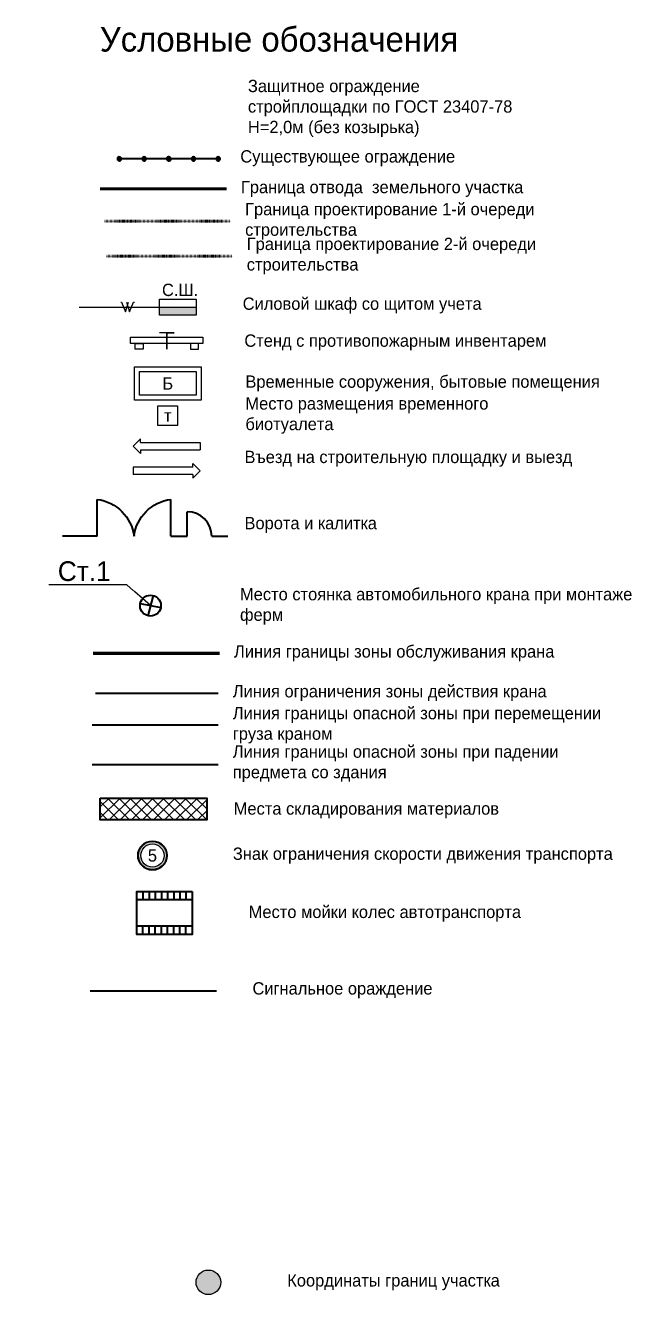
# Model space of a CAD drawing. Header units: millimetres. Extents: x 172667 to 1873135, y -274708 to 168495.
# Drawn here: x 1436500 to 1498110, y -274708 to -145758 of the extents above; entities that cross this region are included whole.
import ezdxf
from ezdxf import colors
from ezdxf.entities.mleader import LeaderData, LeaderLine
from ezdxf.enums import TextEntityAlignment as Align
from ezdxf.math import Vec2, Vec3

# ---------------------------------------------------------------- set-up
doc = ezdxf.new("R2010")
doc.units = ezdxf.units.MM
for name, pattern in [('05.Ограждение стройплощадки', [8.0002, 3, -0.0001, -0.0001, 3, -2]), ('CONTINOUS', [0]), ('линия_сгиба', [1.25, 0.5, -0.25, 0, -0.25, 0, -0.25])]:
    doc.linetypes.add(name, pattern=pattern)
for name, color, linetype, lineweight in [('002 ОГРАЖДЕНИЕ', 82, '05.Ограждение стройплощадки', 40), ('005 ДОРОГА', 32, 'Continuous', 50), ('007 СКЛАД', 202, 'Continuous', 40), ('009 ЭНЕРГИЯ', 12, '07.Энергоснабжение', 25), ('010 ОГР.ДЕЙСТВ.', 3, '04.Линия ограничения', 40), ('011 ОП.ЗОНА.КРАН', 1, '02.Опасная зона кран', 40), ('012 ОП.ЗОНА.ЗДАНИЕ', 171, '01.Опасная зона здание', 40), ('017 ОТВОД', 7, '13.Граница отвода', 70)]:
    doc.layers.add(name, color=color, linetype=linetype, lineweight=lineweight)
doc.layers.add('_ТОПО', color=253, linetype='Continuous')
doc.layers.add('для геологии', color=7, linetype='Continuous')
doc.styles.get("Standard").update_dxf_attribs({"font": '', "height": 500})
doc.styles.get('Standard').set_extended_font_data('T-FLEX Type A')
doc.linetypes.add('01.Опасная зона здание', pattern='A,1,-2,10,-0.05,[1,линии ППР.shx,S=0.2,R=180,X=0,Y=-1],-0.05,10,-2', length=25.1)
doc.linetypes.add('02.Опасная зона кран', pattern='A,1,-2,10,-0.05,[3,линии ППР.shx,S=0.2,R=180,X=0,Y=-1],-0.05,10,-2', length=25.1)
doc.linetypes.add('04.Линия ограничения', pattern='A,20,[4,линии ППР.shx,S=1.25,R=135,X=1.25,Y=0],-2.5', length=22.5)
doc.linetypes.add('07.Энергоснабжение', pattern='A,25,-1,[9,SHAPES,S=0.004,R=0,X=0,Y=0],-1', length=27)
doc.linetypes.add('12.Сигнальное ограждение', pattern='A,10,[15,SHAPES,S=0.01,R=0,X=0,Y=0],-0.5', length=10.5)
doc.linetypes.add('13.Граница отвода', pattern='A,20,[14,SHAPES,S=0.01,R=0,X=0,Y=0],-2.5', length=22.5)

# ---------------------------------------------------------------- blocks, each defined once
blk = doc.blocks.new('стент с противопожарным инвентарем')
at = {"lineweight": 30, "ltscale": 100}
blk.add_lwpolyline([(0, 667), (0, 0), (0, 667), (300, 667), (-300, 667)], dxfattribs=at)
for points in [[(-1471, 494), (1471, 494), (1471, 230), (-1471, 230)], [(-1289, 230), (-960, 230), (-960, 0), (-1289, 0)], [(1289, 230), (960, 230), (960, 0), (1289, 0)]]:
    blk.add_lwpolyline(points, close=True, dxfattribs=at)
blk = doc.blocks.new('въезд')
at = {"layer": '005 ДОРОГА', "lineweight": 25, "ltscale": 200}
for p, q in [((-1362, 0), (-1062, 300)), ((-1362, 0), (-1062, -300)), ((-1062, 150), (-1062, 300)), ((-1062, 150), (1362, 150)), ((1362, 150), (1362, -150)), ((-1062, -150), (1362, -150)), ((-1062, -150), (-1062, -300))]:
    blk.add_line(p, q, dxfattribs=at)
blk = doc.blocks.new('ворота')
at = {"layer": '002 ОГРАЖДЕНИЕ', "linetype": 'ByBlock', "ltscale": 200}
for p, q in [((-3000, 0), (-3000, 3000)), ((3000, 0), (3000, 3000))]:
    blk.add_line(p, q, dxfattribs=at)
for centre, start, end in [((-3414, -414), 6.91291, 83.08709), ((3414, -414), 96.91291, 173.08709)]:
    blk.add_arc(centre, 3439, start, end, dxfattribs=at)
blk = doc.blocks.new('калитка')
at = {"layer": '002 ОГРАЖДЕНИЕ', "linetype": 'ByBlock'}
blk.add_line((-500, 0), (-500, 1000), dxfattribs=at)
blk.add_arc((-500, 0), 1000, 0, 90, dxfattribs=at)
blk = doc.blocks.new('С.Ш.')
at = {"layer": '009 ЭНЕРГИЯ', "ltscale": 100}
blk.add_hatch(color=256, dxfattribs=at).paths.add_polyline_path([(1500, 0), (1500, 325), (0, 325), (0, 0)])
at = {"layer": '009 ЭНЕРГИЯ', "lineweight": 30, "ltscale": 400}
blk.add_line((0, 325), (1500, 325), dxfattribs=at)
blk.add_lwpolyline([(0, 650), (1500, 650), (1500, 0), (0, 0)], close=True, dxfattribs=at)
blk = doc.blocks.new('точка')
at = {"layer": '017 ОТВОД', "linetype": 'ByBlock', "lineweight": 30, "ltscale": 50}
h = blk.add_hatch(color=0, dxfattribs=at)
edge = h.paths.add_edge_path()
edge.add_arc((0, 0), 500, 0, 360)
at = {"layer": '017 ОТВОД', "color": 0, "linetype": 'ByBlock', "lineweight": 30, "ltscale": 50}
blk.add_circle((0, 0), 500, dxfattribs=at)
blk = doc.blocks.new('огр.скорости')
at = {"ltscale": 200}
h = blk.add_hatch(color=20, dxfattribs=at)
h.paths.add_polyline_path([(-570, 0, 0.214798), (-378, -427), (-197, -427, -0.292358), (-470, 0, -1), (470, 0, -0.291644), (198, -426), (379, -426, 0.21411), (570, 0, 1)])
h.paths.add_polyline_path([(379, -426), (198, -426, -0.220675), (-197, -427), (-378, -427, 0.379706)])
for radius in [600, 570, 470]:
    blk.add_circle((0, 0), radius, dxfattribs=at)
blk.add_text('5', height=500, dxfattribs=at).set_placement((0, 0), align=Align.MIDDLE)
blk = doc.blocks.new('пункт мойки колес')
at = {"layer": '005 ДОРОГА', "lineweight": 40, "ltscale": 200}
for p, q in [((-1075, 2250), (-1075, -2250)), ((1075, 2250), (1075, -2250)), ((-1750, 1750), (-1075, 1750)), ((-1750, 1250), (-1075, 1250)), ((1750, 1750), (1075, 1750)), ((1750, 1250), (1075, 1250)), ((-1750, 750), (-1075, 750)), ((-1750, 250), (-1075, 250)), ((1750, 750), (1075, 750)), ((1750, 250), (1075, 250)), ((-1750, -250), (-1075, -250)), ((-1750, -750), (-1075, -750)), ((1750, -250), (1075, -250)), ((1750, -750), (1075, -750)), ((-1750, -1250), (-1075, -1250)), ((-1750, -1750), (-1075, -1750)), ((1750, -1250), (1075, -1250)), ((1750, -1750), (1075, -1750))]:
    blk.add_line(p, q, dxfattribs=at)
blk.add_lwpolyline([(-1750, 2250), (1750, 2250), (1750, -2250), (-1750, -2250)], close=True, dxfattribs=at)
blk = doc.blocks.new('_None')

msp = doc.modelspace()

# ---------------------------------------------------------------- hatches: boundary and pattern name
at = {"layer": '007 СКЛАД', "lineweight": 25, "ltscale": 200}
h = msp.add_hatch(dxfattribs=at)
h.set_pattern_fill('ANSI37', color=256, scale=250, style=0)
h.set_pattern_definition([(45, (-292187.6, 146669.2), (-561.266, 561.266), []), (135, (-292187.6, 146669.2), (-561.266, -561.266), [])])
h.paths.add_polyline_path([(1444101.4, -224254.8), (1444101.4, -226479.3), (1454924.9, -226479.3), (1454924.9, -224254.8)], flags=0)
at = {"layer": '_ТОПО', "linetype": 'ByBlock', "lineweight": 40}
for points in [[(1446053.5, -159521.2), (1446152.6, -159493), (1446225.2, -159415.7), (1446246.9, -159314.9), (1446218.7, -159215.8), (1446141.4, -159143.2), (1446040.6, -159121.4), (1445941.5, -159149.6), (1445868.9, -159227), (1445847.2, -159327.7), (1445875.3, -159426.9), (1445952.7, -159499.4)], [(1448574.6, -159515.3), (1448673.7, -159487.1), (1448746.3, -159409.7), (1448768.1, -159309), (1448739.9, -159209.8), (1448662.5, -159137.3), (1448561.7, -159115.5), (1448462.6, -159143.7), (1448390, -159221.1), (1448368.3, -159321.8), (1448396.5, -159421), (1448473.8, -159493.5)], [(1451063.9, -159521.2), (1451163, -159493), (1451235.6, -159415.7), (1451257.3, -159314.9), (1451229.2, -159215.8), (1451151.8, -159143.2), (1451051, -159121.4), (1450951.9, -159149.6), (1450879.3, -159227), (1450857.6, -159327.7), (1450885.8, -159426.9), (1450963.1, -159499.4)], [(1451095.7, -159509.4), (1451199.8, -159481), (1451267.4, -159403.8), (1451294.2, -159302.9), (1451261, -159203.9), (1451188.6, -159131.2), (1451082.8, -159109.6), (1450983.7, -159137.8), (1450916.1, -159215), (1450889.4, -159315.9), (1450922.6, -159414.9), (1450994.9, -159487.6)], [(1453585, -159515.3), (1453684.1, -159487.1), (1453756.7, -159409.7), (1453778.5, -159309), (1453750.3, -159209.8), (1453672.9, -159137.3), (1453572.1, -159115.5), (1453473, -159143.7), (1453400.4, -159221.1), (1453378.7, -159321.8), (1453406.9, -159421), (1453484.2, -159493.5)], [(1456106.1, -159509.4), (1456210.2, -159481), (1456277.8, -159403.8), (1456304.6, -159302.9), (1456271.4, -159203.9), (1456199, -159131.2), (1456093.3, -159109.6), (1455994.1, -159137.8), (1455926.5, -159215), (1455899.8, -159315.9), (1455933, -159414.9), (1456005.3, -159487.6)]]:
    msp.add_hatch(color=7, dxfattribs=at).paths.add_polyline_path(points)

# ---------------------------------------------------------------- linework, layer by layer
msp.add_line((1446033.5, -159301.4), (1453703.7, -159301.4))
at = {"lineweight": 40}
for p, q in [((1449485.8, -203679.3), (1448943.4, -205738.7)), ((1448170.1, -204502.3), (1450259, -204915.8))]:
    msp.add_line(p, q, dxfattribs=at)
at = {"color": 6, "lineweight": 70}
msp.add_line((1443400.9, -209549.8), (1456225.4, -209549.8), dxfattribs=at)
at = {"ltscale": 500}
for points in [[(1446184.2, -173874.9), (1446282.7, -173874.9), (1446682.2, -174866.8), (1446984.7, -173873.4)], [(1446783.3, -173869.2), (1447089.5, -174874.7), (1447483.8, -173873.4), (1447605.5, -173873.4)]]:
    msp.add_lwpolyline(points, dxfattribs=at)
at = {"lineweight": 30, "ltscale": 100}
for points in [[(1447597.6, -180449.1), (1454347.6, -180449.1), (1454347.6, -183824.1), (1447597.6, -183824.1)], [(1448084.5, -180936), (1453860.8, -180936), (1453860.8, -183337.3), (1448084.5, -183337.3)], [(1449972.6, -184399.5), (1451972.6, -184399.5), (1451972.6, -186399.5), (1449972.6, -186399.5)]]:
    msp.add_lwpolyline(points, close=True, dxfattribs=at)
at = {"lineweight": 40}
msp.add_circle((1449214.6, -204709), 1064.8, dxfattribs=at)
at = {"layer": '002 ОГРАЖДЕНИЕ', "linetype": 'CONTINOUS', "ltscale": 400}
for p, q in [((1443790.7, -197667.8), (1440266.9, -197667.8)), ((1451290.7, -197667.8), (1452933.6, -197667.8)), ((1455433.6, -197667.8), (1457076.5, -197667.8))]:
    msp.add_line(p, q, dxfattribs=at)
at = {"layer": '007 СКЛАД', "ltscale": 500}
msp.add_lwpolyline([(1444101.4, -224254.8), (1454924.9, -224254.8), (1454924.9, -226479.3), (1444101.4, -226479.3)], close=True, dxfattribs=at)
at = {"layer": '009 ЭНЕРГИЯ', "lineweight": 25, "ltscale": 200}
msp.add_line((1441981.7, -174373.6), (1453872.8, -174373.6), dxfattribs=at)
at = {"layer": '010 ОГР.ДЕЙСТВ.'}
msp.add_line((1443618.3, -213594.4), (1456097.5, -213594.4), dxfattribs=at)
at = {"layer": '011 ОП.ЗОНА.КРАН', "ltscale": 0.9}
msp.add_line((1456097.5, -216857.2), (1443273, -216857.2), dxfattribs=at)
at = {"layer": '011 ОП.ЗОНА.КРАН', "color": 3, "linetype": '12.Сигнальное ограждение', "lineweight": 40}
msp.add_line((1455922.6, -243885.8), (1443098.1, -243885.8), dxfattribs=at)
at = {"layer": '012 ОП.ЗОНА.ЗДАНИЕ', "ltscale": 0.9}
msp.add_line((1456097.5, -220870.1), (1443273, -220870.1), dxfattribs=at)
at = {"layer": '017 ОТВОД', "color": 1, "linetype": '13.Граница отвода', "lineweight": 60}
msp.add_line((1444106.1, -162370.7), (1456930.6, -162370.7), dxfattribs=at)
at = {"layer": '017 ОТВОД', "color": 6, "linetype": 'линия_сгиба', "lineweight": 60, "ltscale": 5}
msp.add_line((1444532.1, -165656.5), (1457356.6, -165656.5), dxfattribs=at)
at = {"layer": '017 ОТВОД', "color": 30, "linetype": 'линия_сгиба', "lineweight": 60, "ltscale": 5}
msp.add_line((1444696.5, -169188.7), (1457521, -169188.7), dxfattribs=at)
at = {"layer": '_ТОПО', "color": 8, "linetype": 'ByBlock', "lineweight": -2}
for p, q in [((1446048.5, -159521.4), (1446046.7, -159621.5)), ((1446048.5, -159521.4), (1446046.7, -159621.5)), ((1448569.6, -159515.5), (1448572.8, -159615.4)), ((1448569.6, -159515.5), (1448572.8, -159615.4)), ((1451058.9, -159521.4), (1451057.1, -159621.5)), ((1451058.9, -159521.4), (1451057.1, -159621.5)), ((1451090.7, -159509.5), (1451093.9, -159609.5)), ((1451090.7, -159509.5), (1451093.9, -159609.5)), ((1453580, -159515.5), (1453583.2, -159615.4)), ((1453580, -159515.5), (1453583.2, -159615.4)), ((1456101.1, -159509.5), (1456104.3, -159609.5)), ((1456101.1, -159509.5), (1456104.3, -159609.5))]:
    msp.add_line(p, q, dxfattribs=at)
at = {"layer": '_ТОПО', "color": 7, "linetype": 'ByBlock', "lineweight": 40}
for p, q in [((1447257.5, -159317.5), (1446247.1, -159319.9)), ((1447257.5, -159317.5), (1446247.1, -159319.9)), ((1448368.1, -159316.8), (1447257.5, -159317.5)), ((1448368.1, -159316.8), (1447257.5, -159317.5)), ((1449778.7, -159311.6), (1448773.2, -159313.8)), ((1449778.7, -159311.6), (1448773.2, -159313.8)), ((1450889.2, -159310.9), (1449778.7, -159311.6)), ((1450889.2, -159310.9), (1449778.7, -159311.6)), ((1452268, -159317.5), (1451257.5, -159319.9)), ((1452268, -159317.5), (1451257.5, -159319.9)), ((1453378.5, -159316.8), (1452268, -159317.5)), ((1453378.5, -159316.8), (1452268, -159317.5)), ((1454789.1, -159311.6), (1453783.6, -159313.8)), ((1454789.1, -159311.6), (1453783.6, -159313.8)), ((1455899.6, -159310.9), (1454789.1, -159311.6)), ((1455899.6, -159310.9), (1454789.1, -159311.6))]:
    msp.add_line(p, q, dxfattribs=at)
at = {"layer": '_ТОПО', "color": 7, "linetype": 'ByBlock', "lineweight": 40, "flags": 128}
for points in [[(1446053.5, -159521.2), (1446152.6, -159493), (1446225.2, -159415.7), (1446246.9, -159314.9), (1446218.7, -159215.8), (1446141.4, -159143.2), (1446040.6, -159121.4), (1445941.5, -159149.6), (1445868.9, -159227), (1445847.2, -159327.7), (1445875.3, -159426.9), (1445952.7, -159499.4), (1446053.5, -159521.2)], [(1446053.5, -159521.2), (1446152.6, -159493), (1446225.2, -159415.7), (1446246.9, -159314.9), (1446218.7, -159215.8), (1446141.4, -159143.2), (1446040.6, -159121.4), (1445941.5, -159149.6), (1445868.9, -159227), (1445847.2, -159327.7), (1445875.3, -159426.9), (1445952.7, -159499.4), (1446053.5, -159521.2)], [(1448574.6, -159515.3), (1448673.7, -159487.1), (1448746.3, -159409.7), (1448768.1, -159309), (1448739.9, -159209.8), (1448662.5, -159137.3), (1448561.7, -159115.5), (1448462.6, -159143.7), (1448390, -159221.1), (1448368.3, -159321.8), (1448396.5, -159421), (1448473.8, -159493.5), (1448574.6, -159515.3)], [(1448574.6, -159515.3), (1448673.7, -159487.1), (1448746.3, -159409.7), (1448768.1, -159309), (1448739.9, -159209.8), (1448662.5, -159137.3), (1448561.7, -159115.5), (1448462.6, -159143.7), (1448390, -159221.1), (1448368.3, -159321.8), (1448396.5, -159421), (1448473.8, -159493.5), (1448574.6, -159515.3)], [(1451063.9, -159521.2), (1451163, -159493), (1451235.6, -159415.7), (1451257.3, -159314.9), (1451229.2, -159215.8), (1451151.8, -159143.2), (1451051, -159121.4), (1450951.9, -159149.6), (1450879.3, -159227), (1450857.6, -159327.7), (1450885.8, -159426.9), (1450963.1, -159499.4), (1451063.9, -159521.2)], [(1451063.9, -159521.2), (1451163, -159493), (1451235.6, -159415.7), (1451257.3, -159314.9), (1451229.2, -159215.8), (1451151.8, -159143.2), (1451051, -159121.4), (1450951.9, -159149.6), (1450879.3, -159227), (1450857.6, -159327.7), (1450885.8, -159426.9), (1450963.1, -159499.4), (1451063.9, -159521.2)], [(1451095.7, -159509.4), (1451199.8, -159481), (1451267.4, -159403.8), (1451294.2, -159302.9), (1451261, -159203.9), (1451188.6, -159131.2), (1451082.8, -159109.6), (1450983.7, -159137.8), (1450916.1, -159215), (1450889.4, -159315.9), (1450922.6, -159414.9), (1450994.9, -159487.6), (1451095.7, -159509.4)], [(1451095.7, -159509.4), (1451199.8, -159481), (1451267.4, -159403.8), (1451294.2, -159302.9), (1451261, -159203.9), (1451188.6, -159131.2), (1451082.8, -159109.6), (1450983.7, -159137.8), (1450916.1, -159215), (1450889.4, -159315.9), (1450922.6, -159414.9), (1450994.9, -159487.6), (1451095.7, -159509.4)], [(1453585, -159515.3), (1453684.1, -159487.1), (1453756.7, -159409.7), (1453778.5, -159309), (1453750.3, -159209.8), (1453672.9, -159137.3), (1453572.1, -159115.5), (1453473, -159143.7), (1453400.4, -159221.1), (1453378.7, -159321.8), (1453406.9, -159421), (1453484.2, -159493.5), (1453585, -159515.3)], [(1453585, -159515.3), (1453684.1, -159487.1), (1453756.7, -159409.7), (1453778.5, -159309), (1453750.3, -159209.8), (1453672.9, -159137.3), (1453572.1, -159115.5), (1453473, -159143.7), (1453400.4, -159221.1), (1453378.7, -159321.8), (1453406.9, -159421), (1453484.2, -159493.5), (1453585, -159515.3)], [(1456106.1, -159509.4), (1456210.2, -159481), (1456277.8, -159403.8), (1456304.6, -159302.9), (1456271.4, -159203.9), (1456199, -159131.2), (1456093.3, -159109.6), (1455994.1, -159137.8), (1455926.5, -159215), (1455899.8, -159315.9), (1455933, -159414.9), (1456005.3, -159487.6), (1456106.1, -159509.4)], [(1456106.1, -159509.4), (1456210.2, -159481), (1456277.8, -159403.8), (1456304.6, -159302.9), (1456271.4, -159203.9), (1456199, -159131.2), (1456093.3, -159109.6), (1455994.1, -159137.8), (1455926.5, -159215), (1455899.8, -159315.9), (1455933, -159414.9), (1456005.3, -159487.6), (1456106.1, -159509.4)]]:
    msp.add_lwpolyline(points, close=True, dxfattribs=at)

# ---------------------------------------------------------------- block references
at = {"xscale": 2.5, "yscale": 2.5, "zscale": 2.5}
for name, p in [('стент с противопожарным инвентарем', (1450864.7, -178658.6)), ('огр.скорости', (1449413.5, -230099))]:
    msp.add_blockref(name, p, dxfattribs=at)
at = {"linetype": 'ByBlock', "xscale": 2.5, "yscale": 2.5, "zscale": 2.5}
msp.add_blockref('калитка', (1454183.6, -197667.8), dxfattribs=at)
at = {"xscale": 1.25, "yscale": 1.25, "zscale": 1.25, "rotation": 270}
msp.add_blockref('пункт мойки колес', (1450633.7, -235933.7), dxfattribs=at)
at = {"layer": '002 ОГРАЖДЕНИЕ', "linetype": 'ByBlock', "xscale": -1.25, "yscale": 1.25, "zscale": 1.25}
msp.add_blockref('ворота', (1447540.7, -197667.8), dxfattribs=at)
at = {"layer": '005 ДОРОГА', "yscale": 2.5, "zscale": 2.5}
for p, xscale in [((1450853.9, -188508.1), 2.5), ((1450853.9, -191008.1), -2.5)]:
    msp.add_blockref('въезд', p, dxfattribs=dict(at, xscale=xscale))
at = {"layer": '009 ЭНЕРГИЯ', "xscale": 2.5, "yscale": 2.5, "zscale": 2.5}
msp.add_blockref('С.Ш.', (1450122.8, -175186.1), dxfattribs=at)
at = {"layer": '017 ОТВОД', "color": 0, "linetype": 'ByBlock', "lineweight": 30, "xscale": 2.5, "yscale": 2.5, "zscale": 2.5}
msp.add_blockref('точка', (1455097.6, -273457.7), dxfattribs=at)

# ---------------------------------------------------------------- texts
at = {"ltscale": 100}
msp.add_text('С.Ш.', height=1250, dxfattribs=at).set_placement((1452218.4, -172630.3), align=Align.MIDDLE_CENTER)
for s, p in [('Б', (1450972.6, -182136.6)), ('т', (1450972.6, -185399.5))]:
    msp.add_text(s, height=1250, dxfattribs=at).set_placement(p, align=Align.MIDDLE)
at = {"insert": (1462272.9, -147190.9), "char_height": 2500, "width": 37823.168, "attachment_point": 5}
msp.add_mtext('{\\fT-FLEX Type A|b0|i0|c204|p2;Условные} {\\fT-FLEX Type A|b0|i0|c204|p2;обозначения}', dxfattribs=at)
at = {"ltscale": 100, "char_height": 1250, "attachment_point": 4}
for s, insert, width in [('Защитное ограждение стройплощадки по ГОСТ 23407-78 Н=2,0м (без козырька)', (1459115.1, -154185.6), 29326.732), ('Существующее ограждение ', (1458343.3, -159254.5), 37072.745), ('Граница отвода  земельного участка ', (1458407.3, -162370.7), 37072.745), ('Граница проектирование 1-й очереди строительства', (1458833.3, -165656.5), 37072.745), ('Граница проектирование 2-й очереди строительства', (1458997.7, -169188.7), 37072.745), ('{\\fT-FLEX Type A|b0|i0|c204|p2;Силовой} {\\fT-FLEX Type A|b0|i0|c204|p2;шкаф со щитом учета}', (1458585, -174217), 29415.98), ('{\\fT-FLEX Type A|b0|i0|c204|p2;Стенд} {\\fT-FLEX Type A|b0|i0|c204|p2;с} {\\fT-FLEX Type A|b0|i0|c204|p2;противопожарным} {\\fT-FLEX Type A|b0|i0|c204|p2;инвентарем}', (1458753.7, -177972.3), 34523.904), ('{\\fT-FLEX Type A|b0|i0|c204|p2;Временные сооружения, бытовые помещения}', (1458861.6, -182136.6), 34523.904), ('{\\fT-FLEX Type A|b0|i0|c204|p2;Место} {\\fT-FLEX Type A|b0|i0|c204|p2;размещения временного биотуалета}', (1458861.6, -185399.5), 29415.98), ('{\\fT-FLEX Type A|b0|i0|c204|p2;Въезд на строительную площадку и выезд}', (1458767.3, -189789.4), 50275.524), ('{\\fT-FLEX Type A|b0|i0|c204|p2;Ворота и калитка}', (1458767.3, -196511.9), 50275.524), ('Место стоянка автомобильного крана при монтаже ферм', (1458311.3, -204776.2), 41651.005), ('{\\fT-FLEX Type A|b0|i0|c204|p2;Линия границы зоны} {\\fT-FLEX Type A|b0|i0|c204|p2;обслуживания} {\\fT-FLEX Type A|b0|i0|c204|p2;крана}', (1457702.1, -209549.8), 32506.357), ('{\\fT-FLEX Type A|b0|i0|c204|p2;Линия} {\\fT-FLEX Type A|b0|i0|c204|p2;ограничения} {\\fT-FLEX Type A|b0|i0|c204|p2;зоны} {\\fT-FLEX Type A|b0|i0|c204|p2;действия} {\\fT-FLEX Type A|b0|i0|c204|p2;крана}', (1457574.2, -213594.4), 32506.357), ('{\\fT-FLEX Type A|b0|i0|c204|p2;Линия} {\\fT-FLEX Type A|b0|i0|c204|p2;границы} {\\fT-FLEX Type A|b0|i0|c204|p2;опасной} {\\fT-FLEX Type A|b0|i0|c204|p2;зоны} {\\fT-FLEX Type A|b0|i0|c204|p2;при перемещении груза краном}', (1457574.2, -216857.2), 40193.236), ('Линия границы опасной зоны при падении предмета со здания', (1457574.2, -220767.9), 40193.236), ('Места складирования материалов ', (1457672.9, -225510.9), 34523.904), ('{\\fT-FLEX Type A|b0|i0|c204|p2;Знак} {\\fT-FLEX Type A|b0|i0|c204|p2;ограничения} {\\fT-FLEX Type A|b0|i0|c204|p2;скорости} {\\fT-FLEX Type A|b0|i0|c204|p2;движения} {\\fT-FLEX Type A|b0|i0|c204|p2;транспорта}', (1457587.1, -230099), 50275.524), ('{\\fT-FLEX Type A|b0|i0|c204|p2;Место мойки колес автотранспорта}', (1459196.7, -236009.9), 50275.524), ('Сигнальное ораждение', (1459578.2, -243783.6), 40193.236), ('Координаты границ участка', (1463111.9, -273448.2), 41651.005)]:
    msp.add_mtext(s, dxfattribs=dict(at, insert=insert, width=width))

# ---------------------------------------------------------------- next in the draw order: leaders
at = {"layer": 'для геологии', "linetype": 'Continuous', "lineweight": 0}
ml = msp.add_multileader_mtext('Standard', dxfattribs=at)
ml.set_content('Ст.1', color=256)
ml.set_leader_properties()
ml.set_arrow_properties(name='NONE')
ml.build(insert=Vec2(0, 0))
ml.multileader.update_dxf_attribs({"text_left_attachment_type": 6, "text_right_attachment_type": 6, "dogleg_length": 0.36, "arrow_head_size": 2000})
ctx = ml.context
ctx.base_point, ctx.char_height, ctx.arrow_head_size, ctx.landing_gap_size, ctx.plane_origin = Vec3(1440447.9, -202604.6), 2000, 2000, 180, Vec3(1432093.2, -213564)
ctx.left_attachment, ctx.right_attachment, ctx.text_align_type = 6, 6, 1
notes = []
notes.append((ctx, [(0, (1, 1, 0), (1446812.1, -202604.6), (-1, 0), 2289.9, [(0, [(1449214.6, -204709)], 0, [])])]))
ctx.mtext.insert, ctx.mtext.rotation, ctx.mtext.width, ctx.mtext.alignment, ctx.mtext.flow_direction = Vec3(1442485.1, -200204.6), 6.28318531, 9970.925, 2, 5
ctx.mtext.has_bg_fill, ctx.mtext.bg_color, ctx.mtext.bg_scale_factor, ctx.mtext.bg_transparency, ctx.mtext.use_window_bg_color = 1, -1027028792, 1.5, 0, 1
for ctx, leaders in notes:
    for number, flags, end, landing, length, lines in leaders:
        leader = LeaderData()
        leader.index, (leader.has_last_leader_line, leader.has_dogleg_vector, leader.attachment_direction) = number, flags
        leader.last_leader_point, leader.dogleg_vector, leader.dogleg_length = Vec3(end), Vec3(landing), length
        for number, points, colour, breaks in lines:
            line = LeaderLine()
            line.index, line.vertices, line.color, line.breaks = number, Vec3.list(points), colors.encode_raw_color(colour), breaks
            leader.lines.append(line)
        ctx.leaders.append(leader)

doc.saveas('drawing.dxf')
